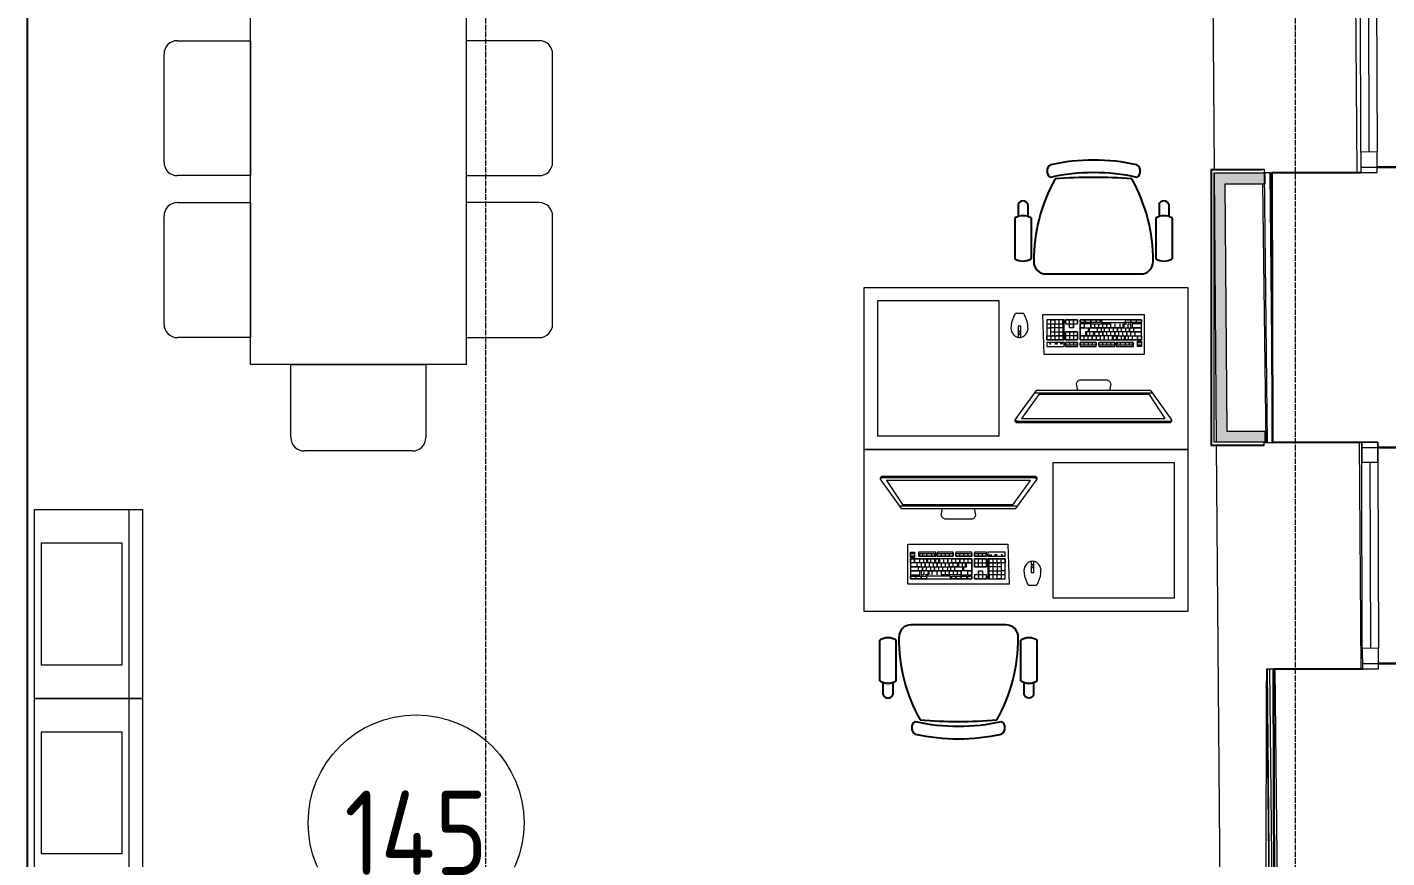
# Model space of a CAD drawing. Header units: millimetres. Extents: x -42533 to 645315, y 3457 to 82611.
# Drawn here: x 70899 to 75937, y 36278 to 39355 of the extents above; entities that cross this region are included whole.
import ezdxf

# ---------------------------------------------------------------- set-up
doc = ezdxf.new("R2010")
doc.units = ezdxf.units.MM
doc.linetypes.add('ADSK_Линия сетки', pattern=[25, 20, -2.5, 0, -2.5])
for name, color, linetype, lineweight in [('_ Окна', 7, 'Continuous', 9), ('Аннотация', 7, 'Continuous', 18), ('Окна', 7, 'Continuous', 9), ('Оси', 253, 'Continuous', 9), ('Перекрытие', 7, 'Continuous', 18), ('Стены внутренние', 7, 'Continuous', 18), ('Стены несущие', 7, 'Continuous', 30), ('Стены отделка', 7, 'Continuous', 30), ('Стены штриховка', 7, 'Continuous', 9), ('ТХ', 5, 'Continuous', 0), ('ШТРИХОВКА', 252, 'Continuous', 15)]:
    doc.layers.add(name, color=color, linetype=linetype, lineweight=lineweight)
doc.layers.add('Линии', color=7, linetype='Continuous', lineweight=9, true_color=0x00a600)
doc.layers.add('ЭОМ_Лотки рабочие', color=5, linetype='Continuous')
doc.styles.add('GOST Common', font='GOST_Common.ttf', dxfattribs={"width": 0.9, "height": 350})

# ---------------------------------------------------------------- blocks, each defined once
blk = doc.blocks.new('ТХ 1 этаж.')
at = {"color": 252, "linetype": 'Continuous', "true_color": 0x939598}
for p, q in [((55235.2, 4858.9), (55235.2, 4813.3)), ((55272, 4858.8), (55272, 4813.1)), ((55757.7, 4858.8), (55757.7, 4813.1)), ((55794.4, 4858.9), (55794.4, 4813.3)), ((55223.2, 4807.5), (55223.2, 4656.3)), ((55283.4, 4807.5), (55283.4, 4656.3)), ((55746.2, 4807.5), (55746.2, 4656.3)), ((55806.4, 4807.5), (55806.4, 4656.3)), ((55339.7, 4600), (55689.9, 4600)), ((55189.9, 3300), (54839.7, 3300)), ((54723.2, 3092.6), (54723.2, 3243.8)), ((54783.4, 3092.6), (54783.4, 3243.8)), ((55246.2, 3092.6), (55246.2, 3243.8)), ((55306.4, 3092.6), (55306.4, 3243.8)), ((54735.2, 3041.2), (54735.2, 3086.8)), ((54772, 3041.2), (54772, 3087)), ((55257.7, 3041.2), (55257.7, 3087)), ((55294.4, 3041.2), (55294.4, 3086.8))]:
    blk.add_line(p, q, dxfattribs=at)
for centre, radius, start, end in [((55370.9, 4981.2), 28.1, 124.2915, 235.7083), ((55515.5, 4274.3), 747.5, 77.602, 102.3978), ((55660.2, 4981.2), 28.1, 304.2901, 55.7096), ((55918.2, 4648.5), 624.5, 150.9068, 180.1215), ((55515.5, 4227.9), 747.5, 77.602, 102.3978), ((55515.5, 3196), 1761.9, 85.3938, 94.6546), ((55111.4, 4648.5), 624.5, 359.878, 29.1059), ((55253.6, 4850.3), 20.2, 24.8955, 155.3354), ((55776, 4850.4), 20.2, 24.8955, 155.3354), ((55253.3, 4757.4), 58.4, 58.951, 121.0488), ((55776.3, 4757.4), 58.4, 58.951, 121.0488), ((55253.3, 4706.3), 58.4, 238.951, 301.0488), ((55339.1, 4645.4), 45.4, 177.8135, 270.7479), ((55690.5, 4645.4), 45.4, 269.2519, 2.1866), ((55776.3, 4706.3), 58.4, 238.951, 301.0488), ((54839.1, 3254.6), 45.4, 89.2519, 182.1866), ((55190.5, 3254.6), 45.4, 357.8135, 90.7479), ((54753.3, 3193.7), 58.4, 58.951, 121.0488), ((55418.2, 3251.5), 624.5, 179.878, 209.1059), ((54611.4, 3251.6), 624.5, 330.9068, 0.1215), ((55276.3, 3193.7), 58.4, 58.951, 121.0488), ((54753.3, 3142.6), 58.4, 238.951, 301.0488), ((55276.3, 3142.6), 58.4, 238.951, 301.0488), ((54753.6, 3049.7), 20.2, 204.8955, 335.3354), ((55276, 3049.8), 20.2, 204.8955, 335.3354), ((54869.5, 2918.9), 28.1, 124.2901, 235.7096), ((55014.1, 3672.2), 747.5, 257.602, 282.3978), ((55014.1, 4704), 1761.9, 265.3938, 274.6546), ((55158.7, 2918.9), 28.1, 304.2915, 55.7083), ((55014.1, 3625.7), 747.5, 257.602, 282.3978)]:
    blk.add_arc(centre, radius, start, end, dxfattribs=at)
at = {"layer": 'ТХ', "color": 252, "linetype": 'Continuous', "ltscale": 100, "true_color": 0x939598}
for p, q in [((55228, 4454.4), (55238.7, 4454.4)), ((55238.7, 4454.4), (55253.4, 4454.4)), ((55455.6, 4202.9), (55450.7, 4193)), ((55455.6, 4202.9), (55450.7, 4193)), ((55450.7, 4193), (55455.6, 4168.4)), ((55465.5, 4207.8), (55455.6, 4202.9)), ((55465.5, 4207.8), (55455.6, 4202.9)), ((55465.5, 4207.8), (55514.8, 4207.8)), ((55465.5, 4207.8), (55514.8, 4207.8)), ((55514.8, 4207.8), (55564.1, 4207.8)), ((55514.8, 4207.8), (55564.1, 4207.8)), ((55564.1, 4207.8), (55574, 4202.9)), ((55564.1, 4207.8), (55574, 4202.9)), ((55574, 4202.9), (55578.9, 4193)), ((55574, 4202.9), (55578.9, 4193)), ((55578.9, 4193), (55574, 4168.4)), ((54950.7, 3707), (54955.6, 3731.7)), ((55078.9, 3707), (55074, 3731.7)), ((54955.6, 3697.1), (54950.7, 3707)), ((54955.6, 3697.1), (54950.7, 3707)), ((54965.5, 3692.2), (54955.6, 3697.1)), ((54965.5, 3692.2), (54955.6, 3697.1)), ((55014.8, 3692.2), (54965.5, 3692.2)), ((55014.8, 3692.2), (54965.5, 3692.2)), ((55064.1, 3692.2), (55014.8, 3692.2)), ((55064.1, 3692.2), (55014.8, 3692.2)), ((55064.1, 3692.2), (55074, 3697.1)), ((55064.1, 3692.2), (55074, 3697.1)), ((55074, 3697.1), (55078.9, 3707)), ((55074, 3697.1), (55078.9, 3707)), ((55291, 3445.6), (55276.2, 3445.6)), ((55301.6, 3445.6), (55291, 3445.6))]:
    blk.add_line(p, q, dxfattribs=at)
at = {"layer": 'ТХ', "color": 252, "true_color": 0x939598}
for p, q in [((51940.7, 3727.6), (51940.7, 3027.6)), ((51940.7, 3027.6), (51940.7, 2327.6))]:
    blk.add_line(p, q, dxfattribs=at)
for points in [[(52390.7, 6164.3), (53190.7, 6164.3), (53190.7, 4264.3), (52390.7, 4264.3)], [(55864.8, 3950), (54664.8, 3950), (54664.8, 4550), (55864.8, 4550)], [(55164.8, 4500), (54714.8, 4500), (54714.8, 4000), (55164.8, 4000)], [(55238, 4375.5), (55238, 4388.4), (55243.4, 4388.4), (55243.4, 4375.5)], [(54664.8, 3950), (55864.8, 3950), (55864.8, 3350), (54664.8, 3350)], [(55364.8, 3400), (55814.8, 3400), (55814.8, 3900), (55364.8, 3900)], [(51990.7, 3727.6), (51990.7, 3027.6), (51590.7, 3027.6), (51590.7, 3727.6)], [(51615.7, 3602.6), (51615.7, 3152.6), (51915.7, 3152.6), (51915.7, 3602.6)], [(55291.6, 3524.6), (55291.6, 3511.6), (55286.2, 3511.6), (55286.2, 3524.6)], [(51990.7, 3027.6), (51990.7, 2327.6), (51590.7, 2327.6), (51590.7, 3027.6)], [(51615.7, 2902.6), (51615.7, 2452.6), (51915.7, 2452.6), (51915.7, 2902.6)]]:
    blk.add_lwpolyline(points, close=True, dxfattribs=at)
for points in [[(52120.7, 5464.3), (52390.7, 5464.3), (52390.7, 4964.3), (52120.7, 4964.3)], [(53460.7, 5464.3), (53190.7, 5464.3), (53190.7, 4964.3), (53460.7, 4964.3)], [(52070.7, 5014.3), (52070.7, 5414.3)], [(53510.7, 5014.3), (53510.7, 5414.3)], [(52120.7, 4864.3), (52390.7, 4864.3), (52390.7, 4364.3), (52120.7, 4364.3)], [(53460.7, 4864.3), (53190.7, 4864.3), (53190.7, 4364.3), (53460.7, 4364.3)], [(52070.7, 4414.3), (52070.7, 4814.3)], [(53510.7, 4414.3), (53510.7, 4814.3)], [(55245.7, 4364.8), (55245.7, 4406.1), (55235.8, 4406.1), (55235.8, 4364.8)], [(52540.7, 3994.3), (52540.7, 4264.3), (53040.7, 4264.3), (53040.7, 3994.3)], [(52990.7, 3944.3), (52590.7, 3944.3)], [(55284, 3535.2), (55284, 3494), (55293.8, 3494), (55293.8, 3535.2)]]:
    blk.add_lwpolyline(points, dxfattribs=at)
at = {"layer": 'ТХ', "color": 252, "linetype": 'Continuous', "ltscale": 100, "true_color": 0x939598}
for points in [[(55327.4, 4449.5), (55702.2, 4449.5)], [(55702.2, 4301.5), (55332.4, 4301.5), (55327.4, 4449.5)], [(55702.2, 4449.5), (55702.2, 4301.5)], [(55342.2, 4429.7), (55342.2, 4355.8)], [(55406.3, 4429.7), (55342.2, 4429.7)], [(55342.2, 4429.7), (55342.2, 4370.6)], [(55357, 4429.7), (55342.2, 4429.7)], [(55342.2, 4415), (55371.8, 4415)], [(55342.2, 4400.2), (55357, 4400.2)], [(55357, 4370.6), (55357, 4429.7)], [(55357, 4429.7), (55371.8, 4429.7)], [(55357, 4415), (55357, 4429.7)], [(55357, 4370.6), (55357, 4415)], [(55386.6, 4400.2), (55357, 4400.2)], [(55357, 4385.4), (55371.8, 4385.4)], [(55371.8, 4429.7), (55371.8, 4415)], [(55371.8, 4429.7), (55371.8, 4415)], [(55371.8, 4370.6), (55371.8, 4415)], [(55371.8, 4415), (55401.4, 4415)], [(55371.8, 4385.4), (55401.4, 4385.4)], [(55401.4, 4429.7), (55376.7, 4429.7)], [(55376.7, 4415), (55401.4, 4415)], [(55386.6, 4429.7), (55386.6, 4355.8)], [(55401.4, 4400.2), (55386.6, 4400.2)], [(55401.4, 4415), (55401.4, 4429.7)], [(55401.4, 4415), (55401.4, 4370.6)], [(55406.3, 4355.8), (55406.3, 4429.7)], [(55411.3, 4429.7), (55440.8, 4429.7)], [(55411.3, 4419.9), (55411.3, 4429.7)], [(55411.3, 4429.7), (55411.3, 4415)], [(55455.6, 4429.7), (55411.3, 4429.7)], [(55411.3, 4415), (55426, 4415)], [(55411.3, 4415), (55455.6, 4415)], [(55411.3, 4370.6), (55411.3, 4385.4)], [(55411.3, 4385.4), (55411.3, 4355.8)], [(55411.3, 4385.4), (55455.6, 4385.4)], [(55455.6, 4385.4), (55411.3, 4385.4)], [(55426, 4415), (55426, 4429.7)], [(55426, 4400.2), (55426, 4415)], [(55440.8, 4400.2), (55426, 4400.2), (55426, 4415)], [(55440.8, 4400.2), (55426, 4400.2)], [(55426, 4385.4), (55426, 4370.6)], [(55440.8, 4429.7), (55440.8, 4419.9)], [(55440.8, 4400.2), (55440.8, 4429.7)], [(55440.8, 4415), (55440.8, 4400.2)], [(55440.8, 4385.4), (55440.8, 4355.8)], [(55445.8, 4429.7), (55455.6, 4429.7)], [(55455.6, 4429.7), (55455.6, 4419.9)], [(55455.6, 4415), (55455.6, 4429.7)], [(55455.6, 4355.8), (55455.6, 4385.4)], [(55455.6, 4385.4), (55455.6, 4370.6)], [(55465.5, 4429.7), (55465.5, 4355.8)], [(55692.4, 4429.7), (55465.5, 4429.7)], [(55465.5, 4429.7), (55480.3, 4429.7)], [(55465.5, 4419.9), (55465.5, 4429.7)], [(55480.3, 4419.9), (55465.5, 4419.9)], [(55465.5, 4400.2), (55465.5, 4415)], [(55505, 4415), (55465.5, 4415)], [(55465.5, 4400.2), (55495.1, 4400.2)], [(55480.3, 4400.2), (55465.5, 4400.2)], [(55465.5, 4370.6), (55465.5, 4400.2)], [(55480.3, 4429.7), (55480.3, 4419.9)], [(55480.3, 4400.2), (55505, 4400.2), (55505, 4415)], [(55480.3, 4415), (55480.3, 4400.2)], [(55480.3, 4415), (55480.3, 4400.2)], [(55485.2, 4429.7), (55505, 4429.7)], [(55485.2, 4419.9), (55485.2, 4429.7)], [(55505, 4419.9), (55485.2, 4419.9)], [(55495.1, 4400.2), (55495.1, 4385.4), (55485.2, 4385.4), (55485.2, 4370.6)], [(55524.7, 4385.4), (55490.2, 4385.4)], [(55490.2, 4370.6), (55490.2, 4385.4)], [(55500, 4385.4), (55500, 4400.2)], [(55500, 4400.2), (55509.9, 4400.2)], [(55500, 4385.4), (55500, 4370.6)], [(55505, 4429.7), (55539.5, 4429.7)], [(55505, 4429.7), (55505, 4400.2)], [(55505, 4419.9), (55505, 4429.7)], [(55539.5, 4419.9), (55505, 4419.9)], [(55505, 4415), (55534.5, 4415)], [(55623.3, 4400.2), (55505, 4400.2)], [(55509.9, 4400.2), (55618.4, 4400.2)], [(55514.8, 4370.6), (55514.8, 4385.4)], [(55519.7, 4400.2), (55519.7, 4415)], [(55519.7, 4370.6), (55519.7, 4385.4)], [(55519.7, 4385.4), (55549.3, 4385.4)], [(55524.7, 4419.9), (55524.7, 4429.7)], [(55524.7, 4429.7), (55524.7, 4419.9)], [(55544.4, 4385.4), (55524.7, 4385.4)], [(55529.6, 4385.4), (55529.6, 4400.2)], [(55534.5, 4400.2), (55534.5, 4415)], [(55534.5, 4415), (55578.9, 4415)], [(55549.3, 4400.2), (55534.5, 4400.2)], [(55534.5, 4385.4), (55534.5, 4370.6)], [(55539.5, 4429.7), (55539.5, 4419.9)], [(55544.4, 4429.7), (55544.4, 4419.9)], [(55633.2, 4429.7), (55544.4, 4429.7)], [(55544.4, 4419.9), (55633.2, 4419.9)], [(55544.4, 4385.4), (55544.4, 4400.2)], [(55648, 4385.4), (55544.4, 4385.4)], [(55549.3, 4400.2), (55549.3, 4415)], [(55549.3, 4370.6), (55549.3, 4385.4)], [(55549.3, 4385.4), (55549.3, 4370.6)], [(55554.3, 4400.2), (55554.3, 4385.4)], [(55564.1, 4400.2), (55564.1, 4415)], [(55564.1, 4370.6), (55564.1, 4385.4)], [(55574, 4385.4), (55574, 4400.2)], [(55578.9, 4400.2), (55578.9, 4415)], [(55578.9, 4370.6), (55578.9, 4385.4)], [(55588.8, 4385.4), (55588.8, 4400.2)], [(55593.7, 4415), (55593.7, 4400.2)], [(55593.7, 4385.4), (55593.7, 4370.6)], [(55593.7, 4370.6), (55593.7, 4385.4)], [(55608.5, 4370.6), (55608.5, 4385.4)], [(55613.4, 4400.2), (55613.4, 4415)], [(55618.4, 4400.2), (55633.2, 4400.2)], [(55618.4, 4385.4), (55618.4, 4400.2)], [(55623.3, 4415), (55623.3, 4400.2)], [(55623.3, 4370.6), (55623.3, 4385.4)], [(55628.2, 4415), (55638.1, 4415)], [(55628.2, 4400.2), (55628.2, 4415)], [(55628.2, 4400.2), (55662.8, 4400.2)], [(55633.2, 4429.7), (55652.9, 4429.7)], [(55633.2, 4419.9), (55633.2, 4429.7)], [(55633.2, 4419.9), (55633.2, 4429.7)], [(55692.4, 4419.9), (55633.2, 4419.9)], [(55633.2, 4400.2), (55633.2, 4385.4)], [(55662.8, 4385.4), (55638.1, 4385.4)], [(55638.1, 4370.6), (55638.1, 4385.4)], [(55638.1, 4385.4), (55638.1, 4370.6)], [(55643, 4415), (55652.9, 4415)], [(55643, 4400.2), (55643, 4415)], [(55648, 4400.2), (55648, 4385.4)], [(55648, 4385.4), (55648, 4400.2)], [(55652.9, 4429.7), (55692.4, 4429.7)], [(55652.9, 4400.2), (55652.9, 4429.7)], [(55652.9, 4429.7), (55652.9, 4419.9)], [(55652.9, 4385.4), (55667.7, 4385.4)], [(55652.9, 4370.6), (55652.9, 4385.4)], [(55657.8, 4415), (55657.8, 4400.2)], [(55692.4, 4415), (55657.8, 4415)], [(55657.8, 4400.2), (55692.4, 4400.2)], [(55692.4, 4400.2), (55662.8, 4400.2)], [(55662.8, 4400.2), (55662.8, 4385.4)], [(55662.8, 4400.2), (55662.8, 4385.4)], [(55662.8, 4385.4), (55692.4, 4385.4)], [(55667.7, 4370.6), (55692.4, 4370.6), (55692.4, 4385.4), (55692.4, 4400.2)], [(55667.7, 4385.4), (55667.7, 4370.6)], [(55667.7, 4385.4), (55667.7, 4370.6)], [(55692.4, 4385.4), (55667.7, 4385.4)], [(55672.6, 4429.7), (55672.6, 4419.9)], [(55692.4, 4355.8), (55692.4, 4429.7)], [(55692.4, 4429.7), (55692.4, 4419.9)], [(55692.4, 4400.2), (55692.4, 4415)], [(55342.2, 4370.6), (55386.6, 4370.6)], [(55342.2, 4355.8), (55342.2, 4370.6)], [(55342.2, 4370.6), (55357, 4370.6)], [(55357, 4355.8), (55342.2, 4355.8)], [(55342.2, 4355.8), (55406.3, 4355.8)], [(55342.2, 4345.9), (55342.2, 4331.1)], [(55406.3, 4345.9), (55342.2, 4345.9)], [(55352.1, 4341), (55357, 4341)], [(55357, 4341), (55352.1, 4341)], [(55357, 4370.6), (55357, 4355.8)], [(55371.8, 4370.6), (55361.9, 4370.6)], [(55401.4, 4355.8), (55361.9, 4355.8)], [(55371.8, 4370.6), (55371.8, 4355.8)], [(55371.8, 4341), (55381.7, 4341)], [(55381.7, 4341), (55371.8, 4341)], [(55401.4, 4370.6), (55376.7, 4370.6)], [(55391.5, 4370.6), (55401.4, 4370.6)], [(55401.4, 4341), (55391.5, 4341)], [(55401.4, 4341), (55391.5, 4341)], [(55401.4, 4370.6), (55401.4, 4355.8)], [(55406.3, 4331.1), (55406.3, 4345.9)], [(55411.3, 4355.8), (55411.3, 4370.6)], [(55455.6, 4370.6), (55411.3, 4370.6)], [(55426, 4355.8), (55411.3, 4355.8)], [(55411.3, 4355.8), (55455.6, 4355.8)], [(55411.3, 4345.9), (55455.6, 4345.9)], [(55455.6, 4345.9), (55411.3, 4345.9)], [(55411.3, 4336), (55411.3, 4345.9)], [(55411.3, 4345.9), (55411.3, 4331.1)], [(55455.6, 4336), (55411.3, 4336)], [(55426, 4370.6), (55426, 4355.8)], [(55440.8, 4355.8), (55426, 4355.8)], [(55426, 4345.9), (55426, 4336)], [(55440.8, 4345.9), (55440.8, 4336)], [(55455.6, 4355.8), (55445.8, 4355.8)], [(55455.6, 4370.6), (55455.6, 4355.8)], [(55455.6, 4345.9), (55455.6, 4336)], [(55455.6, 4331.1), (55455.6, 4345.9)], [(55465.5, 4370.6), (55480.3, 4370.6)], [(55465.5, 4355.8), (55465.5, 4370.6)], [(55485.2, 4370.6), (55465.5, 4370.6)], [(55465.5, 4355.8), (55692.4, 4355.8)], [(55495.1, 4355.8), (55465.5, 4355.8)], [(55495.1, 4345.9), (55495.1, 4336), (55465.5, 4336)], [(55465.5, 4345.9), (55495.1, 4345.9)], [(55465.5, 4336), (55465.5, 4345.9), (55465.5, 4331.1)], [(55524.7, 4345.9), (55465.5, 4345.9)], [(55480.3, 4355.8), (55480.3, 4370.6)], [(55480.3, 4370.6), (55495.1, 4370.6)], [(55480.3, 4336), (55480.3, 4345.9)], [(55514.8, 4370.6), (55490.2, 4370.6)], [(55495.1, 4370.6), (55539.5, 4370.6)], [(55495.1, 4355.8), (55495.1, 4370.6)], [(55509.9, 4355.8), (55495.1, 4355.8)], [(55495.1, 4345.9), (55509.9, 4345.9)], [(55524.7, 4336), (55495.1, 4336)], [(55524.7, 4355.8), (55509.9, 4355.8)], [(55509.9, 4345.9), (55524.7, 4345.9)], [(55509.9, 4345.9), (55509.9, 4336)], [(55549.3, 4370.6), (55519.7, 4370.6)], [(55524.7, 4370.6), (55524.7, 4355.8)], [(55539.5, 4355.8), (55524.7, 4355.8)], [(55524.7, 4345.9), (55524.7, 4336)], [(55524.7, 4331.1), (55524.7, 4345.9)], [(55534.5, 4345.9), (55559.2, 4345.9)], [(55534.5, 4336), (55534.5, 4345.9)], [(55534.5, 4345.9), (55534.5, 4331.1)], [(55593.7, 4345.9), (55534.5, 4345.9)], [(55564.1, 4336), (55534.5, 4336)], [(55608.5, 4370.6), (55539.5, 4370.6)], [(55539.5, 4370.6), (55539.5, 4355.8)], [(55564.1, 4370.6), (55549.3, 4370.6)], [(55549.3, 4336), (55549.3, 4345.9)], [(55564.1, 4336), (55564.1, 4345.9), (55593.7, 4345.9)], [(55593.7, 4336), (55564.1, 4336)], [(55569.1, 4370.6), (55569.1, 4355.8)], [(55578.9, 4336), (55578.9, 4345.9)], [(55583.9, 4370.6), (55583.9, 4355.8)], [(55588.8, 4370.6), (55598.7, 4370.6)], [(55588.8, 4355.8), (55588.8, 4370.6)], [(55613.4, 4355.8), (55588.8, 4355.8)], [(55593.7, 4345.9), (55593.7, 4336)], [(55593.7, 4331.1), (55593.7, 4345.9)], [(55598.7, 4370.6), (55598.7, 4355.8)], [(55662.8, 4345.9), (55598.7, 4345.9)], [(55598.7, 4345.9), (55598.7, 4331.1)], [(55603.6, 4370.6), (55613.4, 4370.6)], [(55603.6, 4355.8), (55603.6, 4370.6)], [(55603.6, 4336), (55603.6, 4345.9)], [(55603.6, 4345.9), (55657.8, 4345.9)], [(55657.8, 4336), (55603.6, 4336)], [(55608.5, 4370.6), (55692.4, 4370.6)], [(55613.4, 4345.9), (55613.4, 4336)], [(55618.4, 4355.8), (55618.4, 4370.6)], [(55643, 4355.8), (55618.4, 4355.8)], [(55628.2, 4370.6), (55628.2, 4355.8)], [(55633.2, 4355.8), (55633.2, 4370.6)], [(55633.2, 4336), (55633.2, 4345.9)], [(55643, 4370.6), (55643, 4355.8)], [(55657.8, 4355.8), (55648, 4355.8)], [(55648, 4336), (55648, 4345.9)], [(55657.8, 4370.6), (55657.8, 4355.8)], [(55657.8, 4345.9), (55657.8, 4336)], [(55692.4, 4355.8), (55662.8, 4355.8)], [(55662.8, 4331.1), (55662.8, 4345.9)], [(55677.6, 4370.6), (55677.6, 4355.8)], [(55677.6, 4355.8), (55677.6, 4370.6)], [(55677.6, 4350.8), (55692.4, 4350.8)], [(55677.6, 4331.1), (55677.6, 4350.8)], [(55677.6, 4345.9), (55692.4, 4345.9)], [(55677.6, 4336), (55677.6, 4345.9)], [(55692.4, 4336), (55677.6, 4336)], [(55692.4, 4370.6), (55692.4, 4355.8)], [(55692.4, 4350.8), (55692.4, 4331.1)], [(55692.4, 4345.9), (55692.4, 4336)], [(55342.2, 4331.1), (55406.3, 4331.1)], [(55411.3, 4331.1), (55455.6, 4331.1)], [(55465.5, 4331.1), (55524.7, 4331.1)], [(55534.5, 4331.1), (55593.7, 4331.1)], [(55598.7, 4331.1), (55662.8, 4331.1)], [(55692.4, 4331.1), (55677.6, 4331.1)], [(55731.8, 4158.5), (55514.8, 4158.5), (55297.8, 4158.5)], [(55223.9, 4059.9), (55233.7, 4055), (55514.8, 4055), (55800.8, 4055), (55805.8, 4059.9)], [(55223.9, 4055), (55233.7, 4055), (55514.8, 4055), (55795.9, 4055), (55805.8, 4055)], [(55305.8, 3845.1), (55295.9, 3845.1), (55014.8, 3845.1), (54733.7, 3845.1), (54723.9, 3845.1)], [(55305.8, 3840.2), (55295.9, 3845.1), (55014.8, 3845.1), (54728.8, 3845.1), (54723.9, 3840.2)], [(54797.8, 3741.5), (55014.8, 3741.5), (55231.8, 3741.5)], [(54827.4, 3450.6), (54827.4, 3598.5)], [(54827.4, 3598.5), (55197.3, 3598.5), (55202.2, 3450.6)], [(54837.3, 3568.9), (54852.1, 3568.9)], [(54837.3, 3549.2), (54837.3, 3568.9)], [(54837.3, 3564), (54852.1, 3564)], [(54837.3, 3554.1), (54837.3, 3564)], [(54852.1, 3554.1), (54837.3, 3554.1)], [(54852.1, 3549.2), (54837.3, 3549.2)], [(54837.3, 3544.3), (54837.3, 3470.3)], [(55064.1, 3544.3), (54837.3, 3544.3)], [(54837.3, 3544.3), (54866.9, 3544.3)], [(54837.3, 3529.5), (54837.3, 3544.3)], [(54921.1, 3529.5), (54837.3, 3529.5)], [(54861.9, 3529.5), (54837.3, 3529.5), (54837.3, 3514.7), (54837.3, 3499.9)], [(54852.1, 3568.9), (54852.1, 3549.2)], [(54852.1, 3564), (54852.1, 3554.1)], [(54852.1, 3529.5), (54852.1, 3544.3)], [(54852.1, 3544.3), (54852.1, 3529.5)], [(54861.9, 3514.7), (54861.9, 3529.5)], [(54861.9, 3514.7), (54861.9, 3529.5)], [(54931, 3568.9), (54866.9, 3568.9)], [(54866.9, 3568.9), (54866.9, 3554.1)], [(54866.9, 3554.1), (54931, 3554.1)], [(54871.8, 3564), (54926, 3564)], [(54871.8, 3554.1), (54871.8, 3564)], [(54926, 3554.1), (54871.8, 3554.1)], [(54871.8, 3544.3), (54881.7, 3544.3)], [(54871.8, 3529.5), (54871.8, 3544.3)], [(54876.7, 3529.5), (54876.7, 3514.7)], [(54881.7, 3564), (54881.7, 3554.1)], [(54886.6, 3544.3), (54911.3, 3544.3)], [(54886.6, 3529.5), (54886.6, 3544.3)], [(54891.5, 3529.5), (54891.5, 3514.7)], [(54891.5, 3514.7), (54891.5, 3529.5)], [(54896.5, 3564), (54896.5, 3554.1)], [(54896.5, 3544.3), (54896.5, 3529.5)], [(54901.4, 3529.5), (54901.4, 3544.3)], [(54906.3, 3529.5), (54906.3, 3514.7)], [(54911.3, 3544.3), (54911.3, 3529.5)], [(54916.2, 3554.1), (54916.2, 3564)], [(54916.2, 3544.3), (54940.8, 3544.3)], [(54926, 3529.5), (54916.2, 3529.5)], [(54921.1, 3529.5), (54921.1, 3514.7)], [(54921.1, 3529.5), (54990.2, 3529.5)], [(54926, 3564), (54926, 3554.1)], [(54926, 3544.3), (54926, 3529.5)], [(54931, 3554.1), (54931, 3568.9)], [(54931, 3529.5), (54931, 3544.3)], [(54940.8, 3529.5), (54931, 3529.5)], [(54935.9, 3568.9), (54935.9, 3554.1)], [(54995.1, 3568.9), (54935.9, 3568.9)], [(54965.5, 3564), (54965.5, 3554.1), (54935.9, 3554.1)], [(54935.9, 3564), (54965.5, 3564)], [(54935.9, 3554.1), (54935.9, 3564)], [(54935.9, 3554.1), (54995.1, 3554.1)], [(54935.9, 3514.7), (54935.9, 3529.5)], [(54935.9, 3529.5), (54935.9, 3514.7)], [(54940.8, 3544.3), (54940.8, 3529.5)], [(54945.8, 3529.5), (54945.8, 3544.3)], [(54950.7, 3564), (54950.7, 3554.1)], [(54950.7, 3529.5), (54950.7, 3514.7)], [(54960.6, 3529.5), (54960.6, 3544.3)], [(54965.5, 3564), (54995.1, 3564)], [(54965.5, 3529.5), (54980.3, 3529.5)], [(54965.5, 3529.5), (54965.5, 3514.7)], [(54995.1, 3554.1), (54970.4, 3554.1)], [(54980.3, 3564), (54980.3, 3554.1)], [(54980.3, 3529.5), (54980.3, 3514.7)], [(54980.3, 3529.5), (55009.9, 3529.5)], [(54980.3, 3514.7), (54980.3, 3529.5)], [(54990.2, 3544.3), (55005, 3544.3)], [(54990.2, 3529.5), (54990.2, 3544.3)], [(55034.5, 3529.5), (54990.2, 3529.5)], [(54995.1, 3554.1), (54995.1, 3568.9)], [(54995.1, 3564), (54995.1, 3554.1)], [(54995.1, 3514.7), (54995.1, 3529.5)], [(55005, 3568.9), (55005, 3554.1)], [(55064.1, 3568.9), (55005, 3568.9)], [(55005, 3564), (55034.5, 3564)], [(55005, 3554.1), (55005, 3564)], [(55019.7, 3554.1), (55005, 3554.1)], [(55005, 3554.1), (55064.1, 3554.1)], [(55005, 3529.5), (55005, 3544.3)], [(55005, 3544.3), (55019.7, 3544.3)], [(55009.9, 3529.5), (55009.9, 3514.7)], [(55014.8, 3529.5), (55039.5, 3529.5)], [(55014.8, 3529.5), (55014.8, 3514.7)], [(55019.7, 3554.1), (55019.7, 3564)], [(55034.5, 3554.1), (55019.7, 3554.1)], [(55019.7, 3544.3), (55034.5, 3544.3)], [(55029.6, 3514.7), (55029.6, 3529.5)], [(55034.5, 3554.1), (55034.5, 3564), (55064.1, 3564)], [(55064.1, 3554.1), (55034.5, 3554.1)], [(55034.5, 3544.3), (55034.5, 3529.5)], [(55034.5, 3544.3), (55064.1, 3544.3)], [(55034.5, 3499.9), (55034.5, 3514.7), (55044.4, 3514.7), (55044.4, 3529.5)], [(55049.3, 3529.5), (55034.5, 3529.5)], [(55039.5, 3529.5), (55039.5, 3514.7)], [(55044.4, 3529.5), (55064.1, 3529.5)], [(55049.3, 3564), (55049.3, 3554.1)], [(55049.3, 3544.3), (55049.3, 3529.5)], [(55064.1, 3529.5), (55049.3, 3529.5)], [(55064.1, 3564), (55064.1, 3554.1), (55064.1, 3568.9)], [(55064.1, 3544.3), (55064.1, 3529.5)], [(55064.1, 3470.3), (55064.1, 3544.3)], [(55064.1, 3529.5), (55064.1, 3499.9)], [(55118.4, 3568.9), (55074, 3568.9)], [(55074, 3568.9), (55074, 3554.1)], [(55074, 3554.1), (55074, 3564)], [(55074, 3564), (55118.4, 3564)], [(55118.4, 3554.1), (55074, 3554.1)], [(55074, 3554.1), (55118.4, 3554.1)], [(55074, 3529.5), (55074, 3544.3)], [(55074, 3544.3), (55074, 3514.7)], [(55074, 3544.3), (55083.9, 3544.3)], [(55118.4, 3544.3), (55074, 3544.3)], [(55074, 3529.5), (55118.4, 3529.5)], [(55074, 3514.7), (55074, 3529.5)], [(55088.8, 3554.1), (55088.8, 3564)], [(55088.8, 3544.3), (55103.6, 3544.3)], [(55088.8, 3514.7), (55088.8, 3544.3)], [(55103.6, 3554.1), (55103.6, 3564)], [(55103.6, 3544.3), (55118.4, 3544.3)], [(55103.6, 3529.5), (55103.6, 3544.3)], [(55103.6, 3514.7), (55103.6, 3529.5)], [(55118.4, 3554.1), (55118.4, 3568.9)], [(55118.4, 3564), (55118.4, 3554.1)], [(55118.4, 3514.7), (55118.4, 3544.3)], [(55118.4, 3544.3), (55118.4, 3529.5)], [(55118.4, 3529.5), (55118.4, 3514.7)], [(55187.4, 3568.9), (55123.3, 3568.9)], [(55123.3, 3568.9), (55123.3, 3554.1)], [(55123.3, 3554.1), (55187.4, 3554.1)], [(55187.4, 3544.3), (55123.3, 3544.3)], [(55123.3, 3544.3), (55123.3, 3470.3)], [(55128.2, 3559.1), (55138.1, 3559.1)], [(55128.2, 3559.1), (55138.1, 3559.1)], [(55128.2, 3544.3), (55167.7, 3544.3)], [(55128.2, 3529.5), (55128.2, 3544.3)], [(55138.1, 3529.5), (55128.2, 3529.5)], [(55128.2, 3529.5), (55152.9, 3529.5)], [(55128.2, 3485.1), (55128.2, 3529.5)], [(55143, 3470.3), (55143, 3544.3)], [(55187.4, 3529.5), (55143, 3529.5)], [(55157.8, 3559.1), (55148, 3559.1)], [(55148, 3559.1), (55157.8, 3559.1)], [(55157.8, 3529.5), (55157.8, 3544.3)], [(55157.8, 3529.5), (55157.8, 3485.1)], [(55157.8, 3529.5), (55167.7, 3529.5)], [(55177.6, 3559.1), (55172.6, 3559.1)], [(55172.6, 3559.1), (55177.6, 3559.1)], [(55172.6, 3544.3), (55187.4, 3544.3)], [(55172.6, 3529.5), (55172.6, 3544.3)], [(55172.6, 3529.5), (55172.6, 3485.1)], [(55172.6, 3529.5), (55172.6, 3470.3)], [(55187.4, 3529.5), (55172.6, 3529.5)], [(55187.4, 3554.1), (55187.4, 3568.9)], [(55187.4, 3470.3), (55187.4, 3544.3)], [(55187.4, 3544.3), (55187.4, 3529.5)], [(55187.4, 3470.3), (55187.4, 3529.5)], [(54837.3, 3514.7), (54861.9, 3514.7)], [(54866.9, 3514.7), (54837.3, 3514.7)], [(54837.3, 3499.9), (54866.9, 3499.9)], [(54871.8, 3499.9), (54837.3, 3499.9)], [(54837.3, 3499.9), (54837.3, 3485.1)], [(54837.3, 3485.1), (54871.8, 3485.1)], [(54837.3, 3480.2), (54896.5, 3480.2)], [(54837.3, 3470.3), (54837.3, 3480.2)], [(54857, 3470.3), (54857, 3480.2)], [(54876.7, 3514.7), (54861.9, 3514.7)], [(54866.9, 3514.7), (54891.5, 3514.7)], [(54866.9, 3499.9), (54866.9, 3514.7)], [(54866.9, 3499.9), (54866.9, 3514.7)], [(54901.4, 3499.9), (54866.9, 3499.9)], [(54871.8, 3485.1), (54871.8, 3499.9)], [(54876.7, 3499.9), (54876.7, 3470.3)], [(54886.6, 3485.1), (54876.7, 3485.1)], [(54876.7, 3470.3), (54876.7, 3480.2)], [(54881.7, 3514.7), (54985.2, 3514.7)], [(54881.7, 3499.9), (54881.7, 3514.7)], [(54881.7, 3514.7), (54881.7, 3499.9)], [(54886.6, 3499.9), (54886.6, 3485.1)], [(54901.4, 3485.1), (54891.5, 3485.1)], [(54896.5, 3499.9), (54896.5, 3514.7)], [(54911.3, 3499.9), (54896.5, 3499.9)], [(54896.5, 3480.2), (54896.5, 3470.3)], [(54896.5, 3480.2), (54896.5, 3470.3)], [(54985.2, 3480.2), (54896.5, 3480.2)], [(54901.4, 3499.9), (54901.4, 3485.1)], [(54906.3, 3499.9), (55024.7, 3499.9)], [(54906.3, 3485.1), (54906.3, 3499.9)], [(54911.3, 3514.7), (54911.3, 3499.9)], [(55019.7, 3499.9), (54911.3, 3499.9)], [(54916.2, 3499.9), (54916.2, 3485.1)], [(54935.9, 3485.1), (54935.9, 3499.9)], [(54940.8, 3514.7), (54940.8, 3499.9)], [(54950.7, 3499.9), (54950.7, 3485.1)], [(54995.1, 3485.1), (54950.7, 3485.1)], [(54955.6, 3514.7), (54955.6, 3499.9)], [(54965.5, 3499.9), (54965.5, 3485.1)], [(54975.4, 3499.9), (54975.4, 3514.7)], [(55009.9, 3514.7), (54980.3, 3514.7)], [(54980.3, 3499.9), (54995.1, 3499.9)], [(54980.3, 3499.9), (54980.3, 3485.1)], [(54985.2, 3514.7), (54985.2, 3499.9)], [(54985.2, 3514.7), (55005, 3514.7)], [(54985.2, 3470.3), (54985.2, 3480.2)], [(54990.2, 3480.2), (55024.7, 3480.2)], [(54990.2, 3470.3), (54990.2, 3480.2)], [(54995.1, 3499.9), (54995.1, 3485.1)], [(55024.7, 3485.1), (54995.1, 3485.1)], [(55000, 3514.7), (55000, 3499.9)], [(55005, 3514.7), (55039.5, 3514.7)], [(55005, 3480.2), (55005, 3470.3)], [(55005, 3470.3), (55005, 3480.2)], [(55009.9, 3499.9), (55009.9, 3485.1)], [(55029.6, 3499.9), (55019.7, 3499.9)], [(55049.3, 3499.9), (55024.7, 3499.9), (55024.7, 3485.1)], [(55024.7, 3470.3), (55024.7, 3499.9)], [(55024.7, 3485.1), (55064.1, 3485.1)], [(55024.7, 3480.2), (55044.4, 3480.2)], [(55024.7, 3480.2), (55024.7, 3470.3)], [(55029.6, 3514.7), (55029.6, 3499.9)], [(55064.1, 3499.9), (55034.5, 3499.9)], [(55044.4, 3480.2), (55044.4, 3470.3)], [(55049.3, 3499.9), (55064.1, 3499.9)], [(55049.3, 3485.1), (55049.3, 3499.9)], [(55049.3, 3485.1), (55049.3, 3499.9)], [(55049.3, 3480.2), (55064.1, 3480.2)], [(55049.3, 3470.3), (55049.3, 3480.2)], [(55064.1, 3499.9), (55064.1, 3485.1)], [(55064.1, 3480.2), (55064.1, 3470.3)], [(55118.4, 3514.7), (55074, 3514.7)], [(55074, 3514.7), (55118.4, 3514.7)], [(55074, 3485.1), (55074, 3470.3)], [(55118.4, 3485.1), (55074, 3485.1)], [(55074, 3470.3), (55074, 3480.2)], [(55088.8, 3499.9), (55088.8, 3470.3)], [(55088.8, 3485.1), (55088.8, 3499.9)], [(55088.8, 3499.9), (55103.6, 3499.9), (55103.6, 3485.1)], [(55088.8, 3499.9), (55103.6, 3499.9)], [(55088.8, 3470.3), (55088.8, 3480.2)], [(55103.6, 3499.9), (55103.6, 3485.1)], [(55103.6, 3485.1), (55103.6, 3470.3)], [(55118.4, 3485.1), (55103.6, 3485.1)], [(55118.4, 3470.3), (55118.4, 3485.1)], [(55118.4, 3480.2), (55118.4, 3470.3)], [(55157.8, 3514.7), (55128.2, 3514.7)], [(55128.2, 3499.9), (55143, 3499.9)], [(55152.9, 3485.1), (55128.2, 3485.1)], [(55157.8, 3485.1), (55128.2, 3485.1)], [(55128.2, 3485.1), (55128.2, 3470.3)], [(55143, 3499.9), (55172.6, 3499.9)], [(55172.6, 3514.7), (55157.8, 3514.7)], [(55187.4, 3485.1), (55157.8, 3485.1)], [(55157.8, 3470.3), (55157.8, 3485.1)], [(55157.8, 3470.3), (55157.8, 3485.1)], [(55187.4, 3499.9), (55172.6, 3499.9)], [(55172.6, 3485.1), (55172.6, 3470.3)], [(55202.2, 3450.6), (54827.4, 3450.6)], [(54837.3, 3470.3), (55064.1, 3470.3)], [(54876.7, 3470.3), (54837.3, 3470.3)], [(54896.5, 3470.3), (54876.7, 3470.3)], [(54896.5, 3470.3), (54985.2, 3470.3)], [(55024.7, 3470.3), (54990.2, 3470.3)], [(55044.4, 3470.3), (55024.7, 3470.3)], [(55064.1, 3470.3), (55049.3, 3470.3)], [(55083.9, 3470.3), (55074, 3470.3)], [(55074, 3470.3), (55118.4, 3470.3)], [(55118.4, 3470.3), (55088.8, 3470.3)], [(55123.3, 3470.3), (55187.4, 3470.3)], [(55128.2, 3470.3), (55152.9, 3470.3)], [(55172.6, 3470.3), (55157.8, 3470.3)], [(55172.6, 3470.3), (55187.4, 3470.3)]]:
    blk.add_lwpolyline(points, dxfattribs=at)
for points in [[(55603.6, 4400.2), (55603.6, 4385.4)], [(55509.9, 4370.6), (55509.9, 4355.8)], [(55554.3, 4370.6), (55554.3, 4355.8)], [(55717, 4168.4), (55514.8, 4168.4), (55317.6, 4168.4), (55307.7, 4168.4), (55302.8, 4168.4), (55223.9, 4059.9), (55223.9, 4055), (55228.8, 4050), (55514.8, 4050), (55800.8, 4050), (55805.8, 4055), (55805.8, 4059.9), (55726.9, 4168.4)], [(55514.8, 4064.8), (55781.1, 4064.8), (55721.9, 4153.6), (55514.8, 4153.6), (55312.6, 4153.6), (55248.5, 4064.8)], [(54812.6, 3731.7), (55014.8, 3731.7), (55212.1, 3731.7), (55221.9, 3731.7), (55226.9, 3731.7), (55305.8, 3840.2), (55305.8, 3845.1), (55300.8, 3850), (55014.8, 3850), (54728.8, 3850), (54723.9, 3845.1), (54723.9, 3840.2), (54802.8, 3731.7)], [(55014.8, 3835.2), (54748.5, 3835.2), (54807.7, 3746.5), (55014.8, 3746.5), (55217, 3746.5), (55281.1, 3835.2)], [(54975.4, 3529.5), (54975.4, 3544.3)], [(55019.7, 3529.5), (55019.7, 3544.3)], [(54926, 3499.9), (54926, 3514.7)]]:
    blk.add_lwpolyline(points, close=True, dxfattribs=at)
at = {"layer": 'ТХ', "color": 252, "true_color": 0x939598}
for centre, start, end in [((52120.7, 5414.3), 90, 180), ((53460.7, 5414.3), 0, 90), ((52120.7, 5014.3), 180, 270), ((53460.7, 5014.3), 270, 0), ((52120.7, 4814.3), 90, 180), ((53460.7, 4814.3), 0, 90), ((52120.7, 4414.3), 180, 270), ((53460.7, 4414.3), 270, 0), ((52590.7, 3994.3), 180, 270), ((52990.7, 3994.3), 270, 0)]:
    blk.add_arc(centre, 50, start, end, dxfattribs=at)
at = {"layer": 'ТХ', "color": 252, "linetype": 'Continuous', "ltscale": 100, "true_color": 0x939598}
for centre, radius, start, end in [((55306.8, 4398.8), 97.6, 155.2785, 180), ((55477.7, 4320.1), 285.7, 153.4349, 155.2785), ((55232.4, 4442.8), 11.5, 144.2175, 153.4349), ((55252.7, 4428.2), 36.4, 135, 144.2175), ((55228, 4452.8), 1.61, 90, 135), ((55253.4, 4452.8), 1.61, 45, 90), ((55228.8, 4428.2), 36.4, 35.7825, 45), ((55249.1, 4442.8), 11.5, 26.5651, 35.7825), ((55003.7, 4320.1), 285.7, 24.7215, 26.5651), ((55174.6, 4398.8), 97.6, 0, 24.7215), ((55244, 4398.8), 34.8, 180, 222.0469), ((55237.5, 4398.8), 34.8, 317.9531, 0), ((55294.3, 4444.2), 102.6, 222.0469, 225), ((55229.3, 4379.1), 10.5, 225, 234.2175), ((55241.1, 4395.5), 30.7, 234.2175, 243.4349), ((55248.4, 4410.2), 47.1, 243.4349, 250.8758), ((55240.7, 4388.1), 23.8, 250.8758, 270), ((55240.7, 4388.1), 23.8, 270, 289.1242), ((55233.1, 4410.2), 47.1, 289.1242, 296.5651), ((55240.4, 4395.5), 30.7, 296.5651, 305.7825), ((55252.2, 4379.1), 10.5, 305.7825, 315), ((55187.1, 4444.2), 102.6, 315, 317.9531), ((55342.5, 3455.8), 102.6, 135, 137.9531), ((55277.4, 3520.9), 10.5, 125.7825, 135), ((55289.2, 3504.5), 30.7, 116.5651, 125.7825), ((55296.6, 3489.9), 47.1, 109.1242, 116.5651), ((55288.9, 3512), 23.8, 90, 109.1242), ((55288.9, 3512), 23.8, 70.8758, 90), ((55281.2, 3489.9), 47.1, 63.4349, 70.8758), ((55288.6, 3504.5), 30.7, 54.2175, 63.4349), ((55300.4, 3520.9), 10.5, 45, 54.2175), ((55235.3, 3455.8), 102.6, 42.0469, 45), ((55292.1, 3501.3), 34.8, 137.9531, 180), ((55355, 3501.3), 97.6, 180, 204.7215), ((55285.7, 3501.3), 34.8, 0, 42.0469), ((55222.8, 3501.3), 97.6, 335.2785, 0), ((55525.9, 3579.9), 285.7, 204.7215, 206.5651), ((55280.5, 3457.3), 11.5, 206.5651, 215.7825), ((55300.8, 3471.9), 36.4, 215.7825, 225), ((55276.2, 3447.2), 1.61, 225, 270), ((55301.6, 3447.2), 1.61, 270, 315), ((55277, 3471.9), 36.4, 315, 324.2175), ((55297.3, 3457.3), 11.5, 324.2175, 333.4349), ((55051.9, 3579.9), 285.7, 333.4349, 335.2785)]:
    blk.add_arc(centre, radius, start, end, dxfattribs=at)
blk = doc.blocks.new('1 этаж')
at = {"layer": 'Стены внутренние'}
for points in [[(49151.177, 5571.232), (49153.241, 5571.232), (49145.852, 6528.957), (49105.971, 6528.957), (49113.24, 5571.232), (49149.519, 5571.232)], [(49196.552, 6488.957), (49293.148, 6488.957), (49292.736, 6528.957), (49145.972, 6528.957), (49146.276, 6488.957), (49166.992, 6488.957)], [(49113.543, 5531.232), (49294.514, 5531.232), (49294.266, 5571.232), (49113.24, 5571.232)]]:
    blk.add_hatch(color=8, dxfattribs=at).paths.add_polyline_path(points)
at = {"layer": '_ Окна', "color": 8}
for p, q in [((49676.948, 7294.247), (49679.043, 6606.25)), ((49649.214, 6550.159), (49709.214, 6550.342)), ((49652.378, 5511.398), (49712.378, 5511.581)), ((49682.549, 5455.49), (49684.644, 4767.493)), ((49654.815, 4711.402), (49714.815, 4711.585))]:
    blk.add_line(p, q, dxfattribs=at)
at = {"layer": '_ Окна', "color": 8, "lineweight": 18}
for p, q in [((49709.043, 6606.342), (49649.044, 6606.159)), ((49649.044, 6606.159), (49649.275, 6530.159)), ((49709.275, 6530.342), (49709.043, 6606.342)), ((49649.275, 6530.159), (49709.275, 6530.342)), ((49652.317, 5531.398), (49712.317, 5531.581)), ((49652.549, 5455.399), (49652.317, 5531.398)), ((49712.317, 5531.581), (49712.548, 5455.582)), ((49712.548, 5455.582), (49652.549, 5455.399)), ((49714.644, 4767.585), (49654.644, 4767.402)), ((49654.644, 4767.402), (49654.876, 4691.402)), ((49714.876, 4691.585), (49714.644, 4767.585)), ((49654.876, 4691.402), (49714.876, 4691.585))]:
    blk.add_line(p, q, dxfattribs=at)
at = {"layer": 'Линии', "color": 8}
blk.add_circle((46148.179, 4121.053), 400, dxfattribs=at)
at = {"layer": 'Окна', "color": 8}
for p, q in [((49649.044, 6606.159), (49646.948, 7294.156)), ((49706.948, 7294.338), (49709.043, 6606.342)), ((49649.044, 6606.159), (49649.275, 6530.159)), ((49709.275, 6530.342), (49709.043, 6606.342)), ((49649.275, 6530.159), (49709.275, 6530.342)), ((49712.317, 5531.581), (49652.317, 5531.398)), ((49652.317, 5531.398), (49652.549, 5455.399)), ((49712.548, 5455.582), (49712.317, 5531.581)), ((49654.644, 4767.402), (49652.549, 5455.399)), ((49712.548, 5455.582), (49714.644, 4767.585)), ((49654.644, 4767.402), (49654.876, 4691.402)), ((49714.876, 4691.585), (49714.644, 4767.585)), ((49654.876, 4691.402), (49714.876, 4691.585))]:
    blk.add_line(p, q, dxfattribs=at)
at = {"layer": 'Оси', "color": 8, "linetype": 'ADSK_Линия сетки'}
for p, q in [((46406.766, -4162.595), (46406.766, 44411.9)), ((49406.766, -4162.595), (49406.766, 44411.9))]:
    blk.add_line(p, q, dxfattribs=at)
at = {"layer": 'Перекрытие', "color": 8}
for p, q in [((49099.346, 7401.902), (49105.88, 6540.957)), ((49635.967, 6531.53), (49629.602, 7370.103)), ((49312.735, 6529.077), (49635.967, 6531.53)), ((49298.531, 5531.232), (49286.466, 6488.957)), ((49113.634, 5519.32), (49133.868, 2853.251)), ((49649.914, 4693.818), (49643.558, 5531.372)), ((49300.203, 4691.164), (49649.914, 4693.818)), ((49297.571, 3681.115), (49300.084, 4645.638))]:
    blk.add_line(p, q, dxfattribs=at)
at = {"layer": 'Стены несущие', "color": 8}
for p, q in [((49829.213, 6550.707), (49709.214, 6550.342)), ((49649.275, 6530.159), (49319.277, 6529.154)), ((49319.277, 6529.154), (49322.319, 5530.393)), ((49322.319, 5530.393), (49652.317, 5531.398)), ((49712.378, 5511.581), (49832.377, 5511.947)), ((49654.876, 4691.402), (49324.877, 4690.397)), ((49324.877, 4690.397), (49327.951, 3681.402)), ((49834.814, 4711.95), (49714.815, 4711.585))]:
    blk.add_line(p, q, dxfattribs=at)
at = {"layer": 'Стены отделка', "color": 8, "lineweight": 9}
for p, q in [((44709.201, 3910.959), (44709.201, 8668.913)), ((49093.514, 6538.957), (49093.514, 5521.232)), ((49292.614, 6540.957), (49095.514, 6540.957)), ((49105.514, 5531.232), (49105.514, 6528.957)), ((49105.514, 6528.957), (49294.514, 6528.957)), ((49105.971, 6528.957), (49113.543, 5531.232)), ((49292.737, 6528.957), (49292.614, 6540.957)), ((49312.736, 6529.134), (49292.736, 6529.073)), ((49302.996, 5530.334), (49292.736, 6529.073)), ((49294.514, 6488.957), (49294.514, 6528.957)), ((49322.996, 5530.395), (49312.736, 6529.134)), ((49153.241, 5571.232), (49146.276, 6488.957)), ((49146.276, 6488.957), (49294.514, 6488.957)), ((49294.514, 5571.232), (49153.241, 5571.232)), ((49294.514, 5531.232), (49294.514, 5571.232)), ((49095.514, 5519.232), (49291.109, 5519.232)), ((49302.987, 5531.232), (49105.514, 5531.232)), ((49290.996, 5530.298), (49322.319, 5530.393)), ((49291.109, 5519.232), (49290.996, 5530.298)), ((49324.877, 4690.397), (49299.625, 4690.32)), ((49299.625, 4690.32), (49309.99, 3681.347)), ((49341.991, 3681.445), (49331.626, 4690.418))]:
    blk.add_line(p, q, dxfattribs=at)
at = {"layer": 'Стены штриховка', "color": 8}
for p, q in [((44707.201, 3908.959), (44707.201, 8670.913)), ((49095.514, 6540.957), (49093.514, 6540.957)), ((49093.514, 6540.957), (49093.514, 6538.957)), ((49282.634, 6538.957), (49093.514, 6538.957)), ((49095.514, 6540.957), (49095.514, 5519.232)), ((49282.613, 6540.957), (49282.634, 6538.957)), ((49093.514, 5521.232), (49291.089, 5521.232)), ((49093.514, 5521.232), (49093.514, 5519.232)), ((49093.514, 5519.232), (49095.514, 5519.232)), ((49301.625, 4690.326), (49311.99, 3681.353)), ((49321.144, 3763.764), (49311.625, 4690.357))]:
    blk.add_line(p, q, dxfattribs=at)
at = {"layer": 'ЭОМ_Лотки рабочие'}
blk.add_blockref('ТХ 1 этаж.', (-6856.492, 1554.379), dxfattribs=at)
at = {"layer": 'Аннотация', "color": 8, "lineweight": 9, "insert": (46148.179, 4084.105), "char_height": 312.5, "width": 520.21112, "attachment_point": 5, "line_spacing_factor": 1.022766, "style": 'GOST Common'}
blk.add_mtext('145', dxfattribs=at)

msp = doc.modelspace()

# ---------------------------------------------------------------- block references
at = {"layer": 'ШТРИХОВКА'}
msp.add_blockref('1 этаж', (26191.6, 32286.7), dxfattribs=at)

doc.saveas('drawing.dxf')
